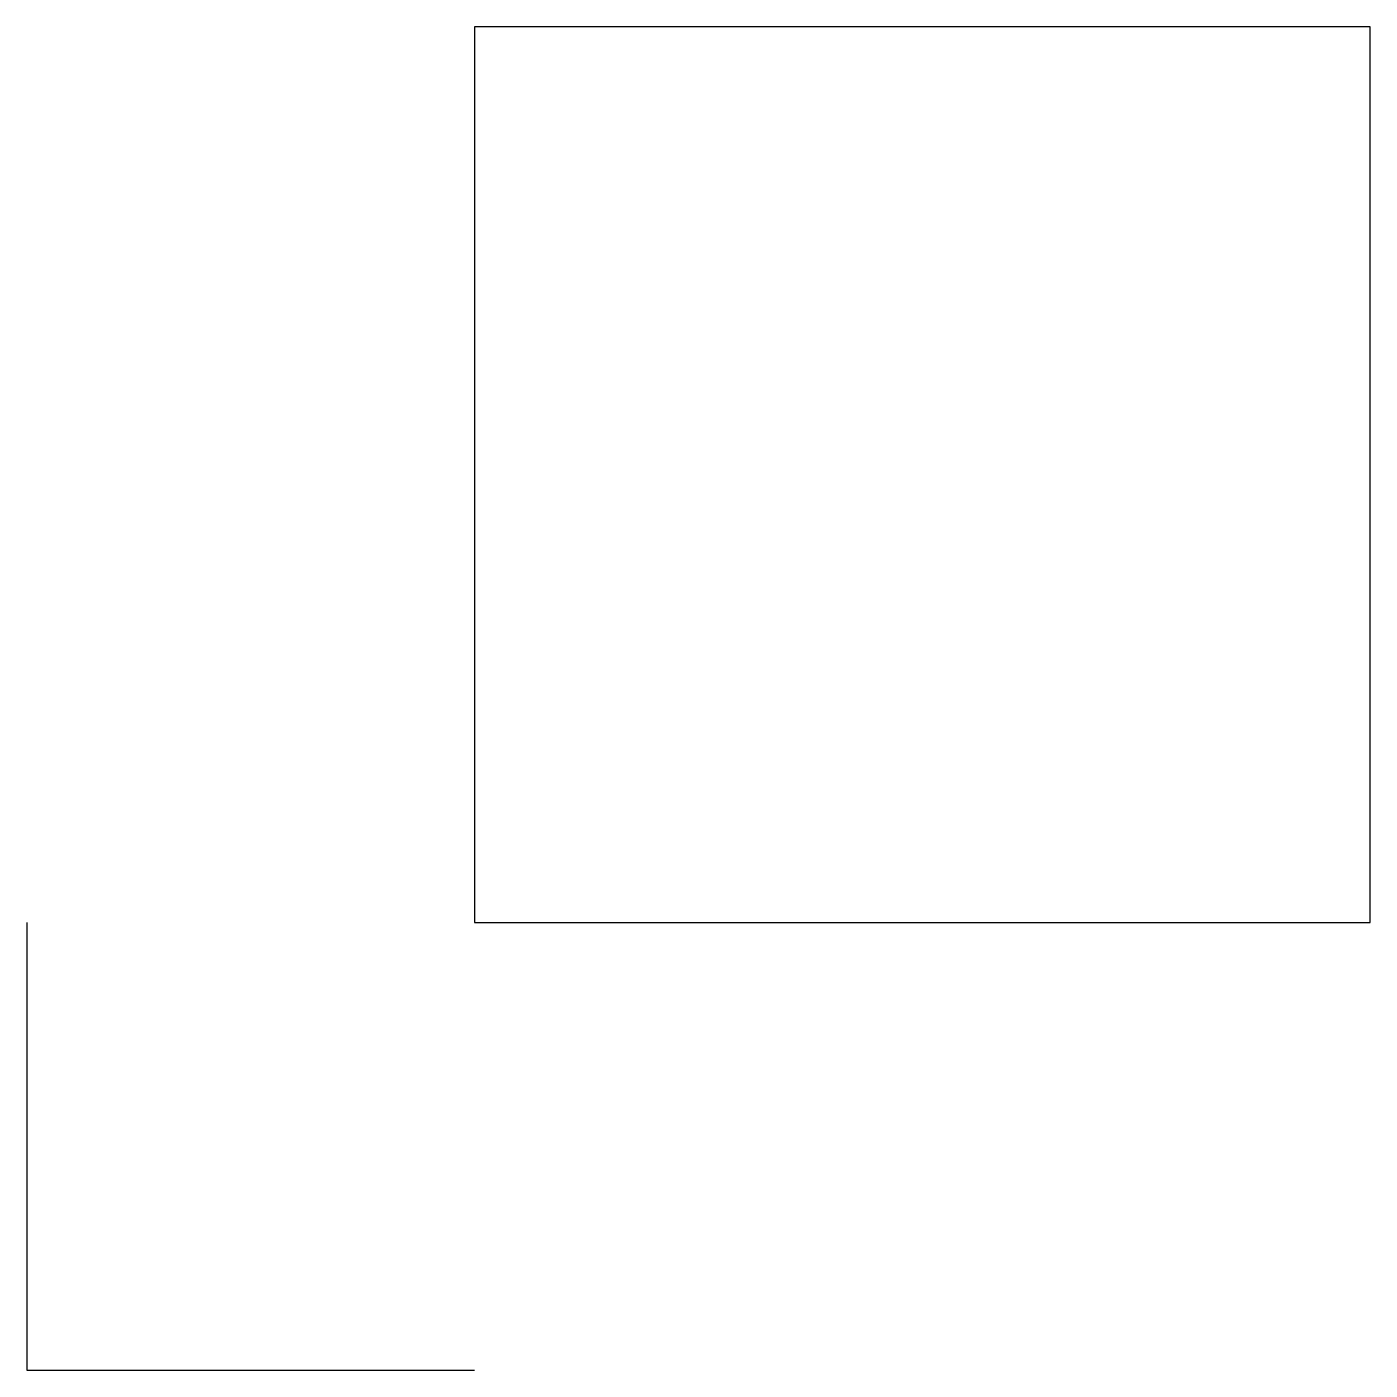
# Model space of a CAD drawing. Header units: inches. Extents: x 36 to 51, y 34.7 to 49.7.
import ezdxf

# ---------------------------------------------------------------- set-up
doc = ezdxf.new("R2010")
doc.units = ezdxf.units.IN
doc.header["$MEASUREMENT"] = 0

msp = doc.modelspace()

# ---------------------------------------------------------------- linework, layer by layer
at = {"extrusion": (0, 0, -1), "elevation": 80}
msp.add_lwpolyline([(-40.987, 39.7), (-50.987, 39.7), (-50.987, 49.7), (-40.987, 49.7)], close=True, dxfattribs=at)
msp.add_lwpolyline([(-35.987, 39.7), (-35.987, 34.7), (-40.987, 34.7)], dxfattribs=at)

doc.saveas('drawing.dxf')
